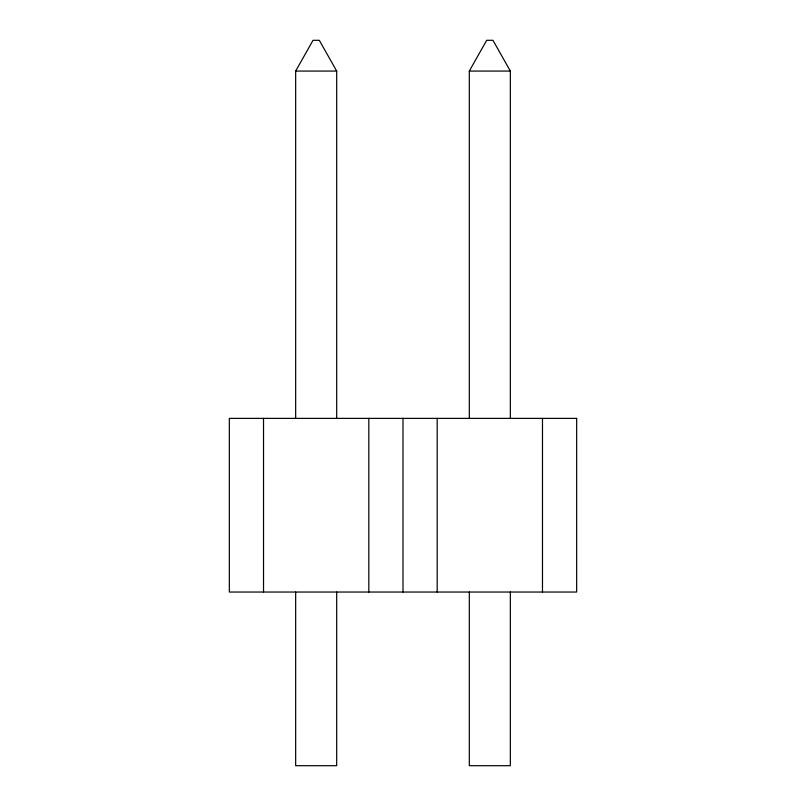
<?xml version="1.0" encoding="UTF-8"?>
<svg xmlns="http://www.w3.org/2000/svg" width="806" height="806" viewBox="0 0 806 806"><rect width="100%" height="100%" fill="white"/><g stroke="black" fill="none" stroke-linecap="round" stroke-linejoin="round"><path stroke-width="1.21" d="M295.661 418.385L295.661 71.069L313.03 40.3L319.317 40.3L336.686 71.069L336.686 418.385M469.314 418.385L469.314 71.069L486.683 40.3L492.97 40.3L510.339 71.069L510.339 418.385M295.661 71.069L336.686 71.069M469.314 71.069L510.339 71.069M542.478 418.385L542.478 592.037M510.339 592.037L510.339 765.7L469.314 765.7L469.314 592.037M437.184 418.385L437.184 592.037M403 418.385L403 592.037M368.816 418.385L368.816 592.037M336.686 592.037L336.686 765.7L295.661 765.7L295.661 592.037M263.522 418.385L263.522 592.037M576.663 418.385L229.337 418.385L229.337 592.037L576.663 592.037L576.663 418.385"/></g></svg>
